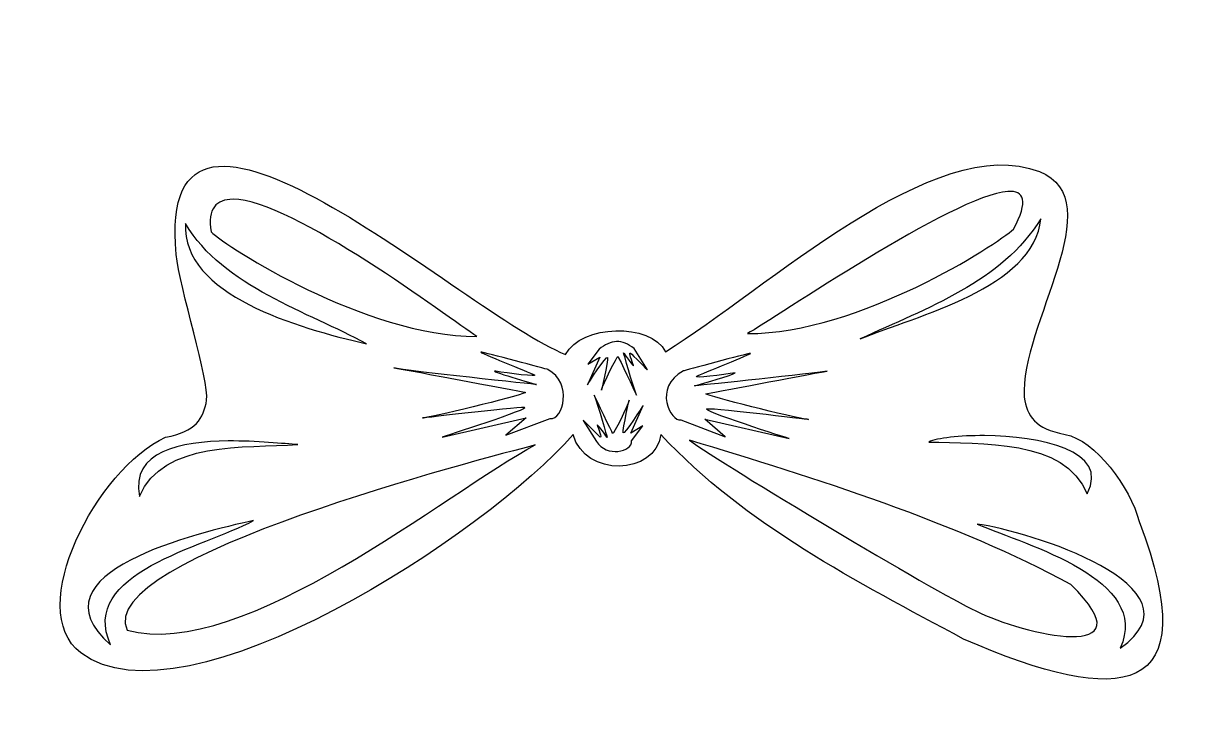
# Model space of a CAD drawing. Header units: centimetres. Extents: x -7.8 to 6, y -1.4 to 6.9.
import ezdxf

# ---------------------------------------------------------------- set-up
doc = ezdxf.new("R2010")
doc.units = ezdxf.units.CM
doc.header["$MEASUREMENT"] = 0
doc.layers.add('Layer 1', color=7, linetype='Continuous')

msp = doc.modelspace()

# ---------------------------------------------------------------- linework, layer by layer
at = {"layer": 'Layer 1', "color": 12}
for points, knots in [([(-0.34195, 3.02308), (-0.5184, 3.36785), (-1.3271, 3.34273), (-1.51192, 2.99076), (-1.51192, 2.99076), (-2.69722, 3.46389), (-6.32888, 6.86101), (-6.06539, 4.1624), (-6.06539, 4.1624), (-6.02737, 3.77298), (-5.6741, 2.67459), (-5.70968, 2.45746), (-5.70968, 2.45746), (-5.74534, 2.24007), (-5.83482, 2.08973), (-6.18967, 2.02314), (-6.18967, 2.02314), (-6.99511, 1.65534), (-7.84948, 0.00312), (-7.18179, -0.49993), (-7.18179, -0.49993), (-5.96315, -1.4181), (-2.428, 0.89739), (-1.42191, 2.05345), (-1.42191, 2.05345), (-1.28952, 1.55076), (-0.45945, 1.57301), (-0.39765, 2.05345), (-0.39765, 2.05345), (0.60168, 0.98866), (1.89375, 0.33351), (3.14227, -0.33832), (3.14227, -0.33832), (5.0038, -1.1478), (5.98431, -1.04023), (5.19937, 1.03533), (5.19937, 1.03533), (5.09295, 1.43657), (4.68576, 1.98856), (4.33153, 2.05547), (4.33153, 2.05547), (3.97668, 2.12231), (3.88934, 2.27265), (3.85368, 2.48979), (3.85368, 2.48979), (3.80088, 3.33046), (4.88403, 4.7925), (4.03153, 5.13003), (4.03153, 5.13003), (2.813, 5.61249), (0.83348, 3.75279), (-0.34195, 3.02309), (-0.34195, 3.02309), (-0.34195, 3.02309), (-0.34195, 3.02308), (-0.34195, 3.02308)], [0, 0, 0, 0, 0.06666667, 0.06666667, 0.06666667, 0.06666667, 0.13333333, 0.13333333, 0.13333333, 0.13333333, 0.2, 0.2, 0.2, 0.2, 0.26666667, 0.26666667, 0.26666667, 0.26666667, 0.33333333, 0.33333333, 0.33333333, 0.33333333, 0.4, 0.4, 0.4, 0.4, 0.46666667, 0.46666667, 0.46666667, 0.46666667, 0.53333333, 0.53333333, 0.53333333, 0.53333333, 0.6, 0.6, 0.6, 0.6, 0.66666667, 0.66666667, 0.66666667, 0.66666667, 0.73333333, 0.73333333, 0.73333333, 0.73333333, 0.8, 0.8, 0.8, 0.8, 0.86666667, 0.86666667, 0.86666667, 0.86666667, 1, 1, 1, 1]), ([(3.66297, 4.89771), (3.85524, 4.90978), (3.90766, 4.7888), (3.72725, 4.45733), (3.72725, 4.45733), (3.54026, 4.28086), (1.92619, 3.23518), (0.61589, 3.23518), (0.61589, 3.23518), (0.92145, 3.40057), (3.03488, 4.85827), (3.66297, 4.8977), (3.66297, 4.8977), (3.66297, 4.8977), (3.66297, 4.89771), (3.66297, 4.89771)], [0, 0, 0, 0, 0.2, 0.2, 0.2, 0.2, 0.4, 0.4, 0.4, 0.4, 0.6, 0.6, 0.6, 0.6, 1, 1, 1, 1]), ([(-5.40112, 4.80681), (-4.7069, 4.80457), (-2.87071, 3.4112), (-2.54904, 3.20287), (-2.54904, 3.20287), (-3.85934, 3.20287), (-5.47127, 4.24822), (-5.65826, 4.42502), (-5.65826, 4.42502), (-5.7015, 4.69909), (-5.5955, 4.80744), (-5.40112, 4.80681)], [0, 0, 0, 0, 0.25, 0.25, 0.25, 0.25, 0.5, 0.5, 0.5, 0.5, 1, 1, 1, 1]), ([(4.04867, 4.57854), (3.96648, 3.76422), (2.59817, 3.44823), (1.93372, 3.17257), (1.93372, 3.17257), (2.72186, 3.53575), (3.588, 3.83841), (4.04867, 4.57854)], [0, 0, 0, 0, 0.33333333, 0.33333333, 0.33333333, 0.33333333, 1, 1, 1, 1]), ([(-5.95611, 4.52198), (-5.5204, 3.78125), (-4.51141, 3.48511), (-3.84116, 3.11601), (-3.84116, 3.11601), (-4.63696, 3.30101), (-6.00434, 3.68486), (-5.95611, 4.52198)], [0, 0, 0, 0, 0.33333333, 0.33333333, 0.33333333, 0.33333333, 1, 1, 1, 1]), ([(-0.91408, 3.14227), (-0.84587, 3.14477), (-0.77875, 3.11826), (-0.71051, 3.05945), (-0.71051, 3.05945), (-0.71051, 3.05945), (-0.55194, 2.813), (-0.55194, 2.813), (-0.55194, 2.813), (-0.55133, 2.80182), (-0.73039, 2.98896), (-0.75336, 3.00693), (-0.75336, 3.00693), (-0.77633, 3.0249), (-0.7338, 2.90475), (-0.71693, 2.8635), (-0.71693, 2.8635), (-0.70034, 2.82226), (-0.83264, 3.01097), (-0.83264, 3.01097), (-0.83264, 3.01097), (-0.83264, 3.01097), (-0.72784, 2.63822), (-0.68264, 2.51605), (-0.68264, 2.51605), (-0.70191, 2.56185), (-0.88912, 2.94911), (-0.89692, 2.96653), (-0.89692, 2.96653), (-0.90521, 2.98508), (-1.07805, 2.63406), (-1.08977, 2.57666), (-1.08977, 2.57666), (-1.1015, 2.51887), (-1.01229, 2.92256), (-1.0212, 2.95643), (-1.0212, 2.95643), (-1.03011, 2.9903), (-1.25477, 2.63726), (-1.25477, 2.63726), (-1.25477, 2.63726), (-1.25477, 2.63726), (-1.10906, 2.96047), (-1.10906, 2.96047), (-1.10906, 2.96047), (-1.10906, 2.96047), (-1.25263, 2.87765), (-1.25263, 2.87765), (-1.25263, 2.87765), (-1.25263, 2.87765), (-1.11977, 3.05138), (-1.11977, 3.05138), (-1.11977, 3.05138), (-1.05158, 3.1083), (-0.98227, 3.13979), (-0.91406, 3.14228), (-0.91406, 3.14228), (-0.91406, 3.14228), (-0.91408, 3.14227), (-0.91408, 3.14227)], [0, 0, 0, 0, 0.0625, 0.0625, 0.0625, 0.0625, 0.125, 0.125, 0.125, 0.125, 0.1875, 0.1875, 0.1875, 0.1875, 0.25, 0.25, 0.25, 0.25, 0.3125, 0.3125, 0.3125, 0.3125, 0.375, 0.375, 0.375, 0.375, 0.4375, 0.4375, 0.4375, 0.4375, 0.5, 0.5, 0.5, 0.5, 0.5625, 0.5625, 0.5625, 0.5625, 0.625, 0.625, 0.625, 0.625, 0.6875, 0.6875, 0.6875, 0.6875, 0.75, 0.75, 0.75, 0.75, 0.8125, 0.8125, 0.8125, 0.8125, 0.875, 0.875, 0.875, 0.875, 1, 1, 1, 1]), ([(-2.50404, 3.01904), (-2.46844, 3.01904), (-1.71977, 2.81501), (-1.71977, 2.81501), (-1.71977, 2.81501), (-1.42043, 2.65254), (-1.5428, 2.22586), (-1.68977, 2.24131), (-1.68977, 2.24131), (-1.68977, 2.24131), (-2.20833, 2.04536), (-2.20833, 2.04536), (-2.20833, 2.04536), (-2.20833, 2.04536), (-1.97048, 2.25141), (-1.97048, 2.25141), (-1.97048, 2.25141), (-1.97048, 2.25141), (-2.95403, 2.02516), (-2.95403, 2.02516), (-2.95403, 2.02516), (-2.95403, 2.02516), (-1.88748, 2.36241), (-1.99405, 2.37261), (-1.99405, 2.37261), (-2.10061, 2.38287), (-3.34607, 2.23094), (-3.16831, 2.25141), (-3.16831, 2.25141), (-2.99066, 2.27212), (-1.92433, 2.53815), (-1.98333, 2.54836), (-1.98333, 2.54836), (-2.04273, 2.55862), (-3.5868, 2.85211), (-3.52187, 2.83521), (-3.52187, 2.83521), (-3.38332, 2.79912), (-1.85262, 2.63926), (-1.85262, 2.63926), (-1.85262, 2.63926), (-1.85262, 2.63926), (-2.45666, 2.81527), (-2.32618, 2.79481), (-2.32618, 2.79481), (-2.1957, 2.7741), (-1.81679, 2.72167), (-1.87619, 2.75239), (-1.87619, 2.75239), (-1.93531, 2.78311), (-2.53963, 3.01904), (-2.50404, 3.01904)], [0, 0, 0, 0, 0.07142857, 0.07142857, 0.07142857, 0.07142857, 0.14285714, 0.14285714, 0.14285714, 0.14285714, 0.21428571, 0.21428571, 0.21428571, 0.21428571, 0.28571429, 0.28571429, 0.28571429, 0.28571429, 0.35714286, 0.35714286, 0.35714286, 0.35714286, 0.42857143, 0.42857143, 0.42857143, 0.42857143, 0.5, 0.5, 0.5, 0.5, 0.57142857, 0.57142857, 0.57142857, 0.57142857, 0.64285714, 0.64285714, 0.64285714, 0.64285714, 0.71428571, 0.71428571, 0.71428571, 0.71428571, 0.78571429, 0.78571429, 0.78571429, 0.78571429, 0.85714286, 0.85714286, 0.85714286, 0.85714286, 1, 1, 1, 1]), ([(0.65018, 3.00288), (0.68578, 3.00288), (0.08146, 2.76695), (0.02233, 2.73623), (0.02233, 2.73623), (-0.03707, 2.70551), (0.34398, 2.75592), (0.47446, 2.77663), (0.47446, 2.77663), (0.40633, 2.73809), (0.13013, 2.66211), (-0.00124, 2.6231), (-0.00124, 2.6231), (-0.00124, 2.6231), (1.15334, 2.74165), (1.54801, 2.79683), (1.54801, 2.79683), (1.25396, 2.74378), (0.18005, 2.53891), (0.12947, 2.53018), (0.12947, 2.53018), (0.15429, 2.50185), (1.14374, 2.25313), (1.31444, 2.23323), (1.31444, 2.23323), (1.4922, 2.21277), (0.24889, 2.36671), (0.14232, 2.35645), (0.14232, 2.35645), (0.03575, 2.34624), (1.1023, 2.00698), (1.1023, 2.00698), (1.1023, 2.00698), (1.1023, 2.00698), (0.11875, 2.23323), (0.11875, 2.23323), (0.11875, 2.23323), (0.11875, 2.23323), (0.35446, 2.0292), (0.35446, 2.0292), (0.35446, 2.0292), (0.35446, 2.0292), (-0.1641, 2.22515), (-0.1641, 2.22515), (-0.1641, 2.22515), (-0.27784, 2.20366), (-0.49606, 2.60106), (-0.13196, 2.79885), (-0.13196, 2.79885), (-0.13196, 2.79885), (0.61457, 3.00288), (0.65017, 3.00288), (0.65017, 3.00288), (0.65017, 3.00288), (0.65018, 3.00288), (0.65018, 3.00288)], [0, 0, 0, 0, 0.06666667, 0.06666667, 0.06666667, 0.06666667, 0.13333333, 0.13333333, 0.13333333, 0.13333333, 0.2, 0.2, 0.2, 0.2, 0.26666667, 0.26666667, 0.26666667, 0.26666667, 0.33333333, 0.33333333, 0.33333333, 0.33333333, 0.4, 0.4, 0.4, 0.4, 0.46666667, 0.46666667, 0.46666667, 0.46666667, 0.53333333, 0.53333333, 0.53333333, 0.53333333, 0.6, 0.6, 0.6, 0.6, 0.66666667, 0.66666667, 0.66666667, 0.66666667, 0.73333333, 0.73333333, 0.73333333, 0.73333333, 0.8, 0.8, 0.8, 0.8, 0.86666667, 0.86666667, 0.86666667, 0.86666667, 1, 1, 1, 1]), ([(-1.1755, 2.51604), (-1.15614, 2.47005), (-0.96902, 2.08303), (-0.96122, 2.06556), (-0.96122, 2.06556), (-0.95292, 2.04701), (-0.78009, 2.39771), (-0.76837, 2.45543), (-0.76837, 2.45543), (-0.75664, 2.5129), (-0.84585, 2.10751), (-0.83694, 2.07364), (-0.83694, 2.07364), (-0.82803, 2.03977), (-0.60552, 2.39483), (-0.60552, 2.39483), (-0.60552, 2.39483), (-0.60552, 2.39483), (-0.74909, 2.07162), (-0.74909, 2.07162), (-0.74909, 2.07162), (-0.74909, 2.07162), (-0.60766, 2.15444), (-0.60766, 2.15444), (-0.60766, 2.15444), (-0.60766, 2.15444), (-0.73837, 1.98071), (-0.73837, 1.98071), (-0.73837, 1.98071), (-0.72825, 1.84985), (-1.03808, 1.78581), (-1.14765, 1.97263), (-1.14765, 1.97263), (-1.14765, 1.97263), (-1.30622, 2.21706), (-1.30622, 2.21706), (-1.30622, 2.21706), (-1.30683, 2.22824), (-1.12991, 2.04319), (-1.10694, 2.02515), (-1.10694, 2.02515), (-1.08397, 2.00718), (-1.12643, 2.12701), (-1.14337, 2.16858), (-1.14337, 2.16858), (-1.10882, 2.1423), (-1.05896, 2.06617), (-1.02551, 2.02111), (-1.02551, 2.02111), (-1.02551, 2.02111), (-1.13031, 2.39386), (-1.17551, 2.51603), (-1.17551, 2.51603), (-1.17551, 2.51603), (-1.1755, 2.51604), (-1.1755, 2.51604)], [0, 0, 0, 0, 0.06666667, 0.06666667, 0.06666667, 0.06666667, 0.13333333, 0.13333333, 0.13333333, 0.13333333, 0.2, 0.2, 0.2, 0.2, 0.26666667, 0.26666667, 0.26666667, 0.26666667, 0.33333333, 0.33333333, 0.33333333, 0.33333333, 0.4, 0.4, 0.4, 0.4, 0.46666667, 0.46666667, 0.46666667, 0.46666667, 0.53333333, 0.53333333, 0.53333333, 0.53333333, 0.6, 0.6, 0.6, 0.6, 0.66666667, 0.66666667, 0.66666667, 0.66666667, 0.73333333, 0.73333333, 0.73333333, 0.73333333, 0.8, 0.8, 0.8, 0.8, 0.86666667, 0.86666667, 0.86666667, 0.86666667, 1, 1, 1, 1]), ([(-5.45684, 1.9787), (-5.12332, 1.98205), (-4.80092, 1.9458), (-4.64471, 1.93628), (-4.64471, 1.93628), (-5.26554, 1.89191), (-6.21494, 1.98732), (-6.4961, 1.33026), (-6.4961, 1.33026), (-6.59914, 1.85812), (-6.01271, 1.97312), (-5.45684, 1.9787)], [0, 0, 0, 0, 0.25, 0.25, 0.25, 0.25, 0.5, 0.5, 0.5, 0.5, 1, 1, 1, 1]), ([(-0.06124, 1.98678), (1.37537, 1.55522), (3.08369, 1.01636), (4.39795, 0.30002), (4.39795, 0.30002), (5.3497, -0.62926), (3.84099, -0.29612), (3.28583, -0.00703), (3.28583, -0.00703), (2.82326, 0.20377), (0.34233, 1.69281), (-0.06124, 1.98678)], [0, 0, 0, 0, 0.25, 0.25, 0.25, 0.25, 0.5, 0.5, 0.5, 0.5, 1, 1, 1, 1]), ([(3.38869, 2.04132), (4.03592, 2.03576), (4.86271, 1.86966), (4.58866, 1.36055), (4.58866, 1.36055), (4.32331, 2.00934), (3.3424, 1.94265), (2.73727, 1.96657), (2.73727, 1.96657), (2.83591, 2.01338), (3.09449, 2.04384), (3.38868, 2.04131), (3.38868, 2.04131), (3.38868, 2.04131), (3.38869, 2.04132), (3.38869, 2.04132)], [0, 0, 0, 0, 0.2, 0.2, 0.2, 0.2, 0.4, 0.4, 0.4, 0.4, 0.6, 0.6, 0.6, 0.6, 1, 1, 1, 1]), ([(-1.86549, 1.93224), (-2.88144, 1.39057), (-5.28639, -0.60829), (-6.63967, -0.2353), (-6.63967, -0.2353), (-7.04025, 0.61139), (-2.42385, 1.78147), (-1.86549, 1.93224)], [0, 0, 0, 0, 0.33333333, 0.33333333, 0.33333333, 0.33333333, 1, 1, 1, 1]), ([(-5.16113, 1.04745), (-5.73764, 0.73525), (-7.2167, 0.43794), (-6.83252, -0.40498), (-6.83252, -0.40498), (-7.81247, 0.43601), (-5.79085, 0.90955), (-5.16113, 1.04745)], [0, 0, 0, 0, 0.33333333, 0.33333333, 0.33333333, 0.33333333, 1, 1, 1, 1]), ([(3.30298, 1.00705), (3.8908, 0.92522), (6.00679, 0.27884), (4.97651, -0.44538), (4.97651, -0.44538), (5.34155, 0.36472), (3.90547, 0.75), (3.30298, 1.00705)], [0, 0, 0, 0, 0.33333333, 0.33333333, 0.33333333, 0.33333333, 1, 1, 1, 1])]:
    msp.add_open_spline(points, degree=3, knots=knots, dxfattribs=at)

doc.saveas('drawing.dxf')
